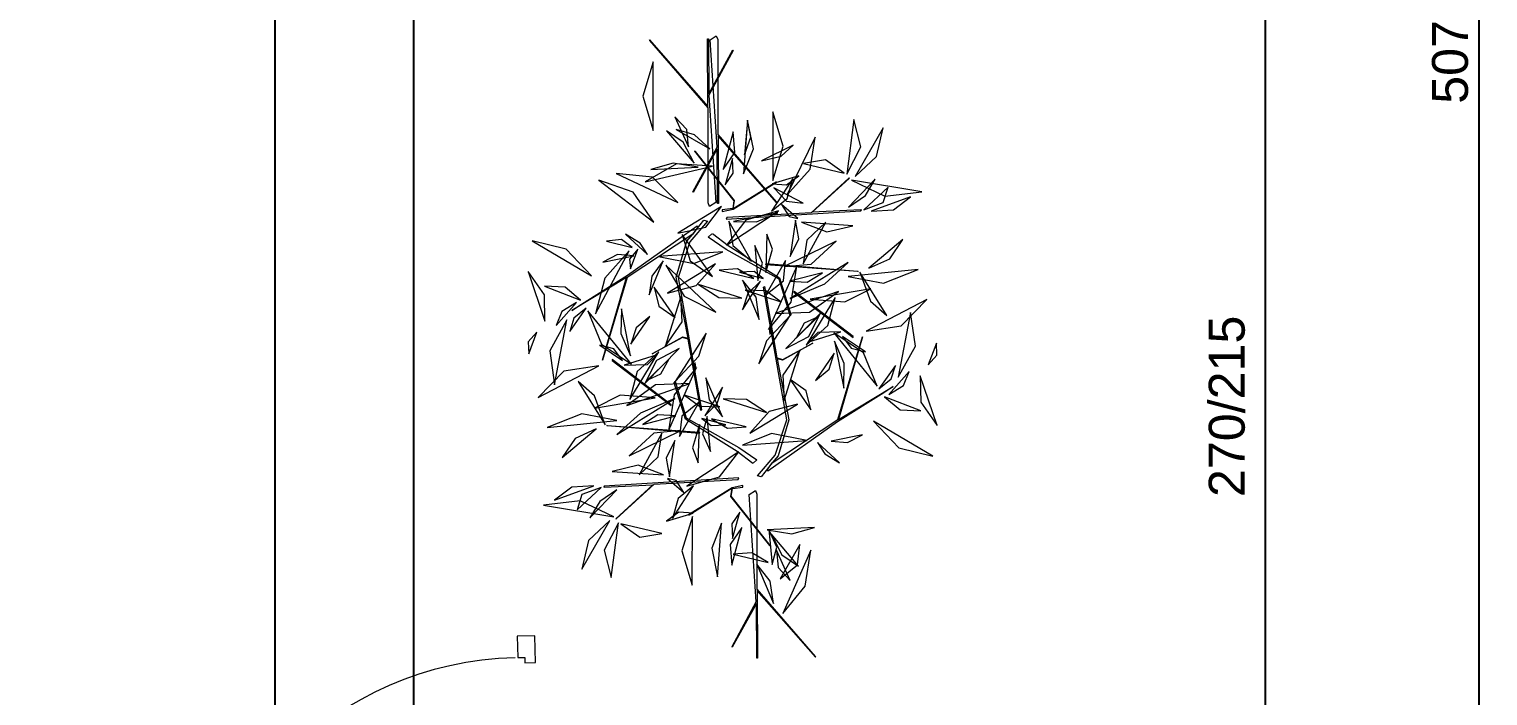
# Model space of a CAD drawing. Header units: centimetres. Extents: x 16433 to 114398, y -50094 to -12305.
# Drawn here: x 32735.1 to 33144.4, y -28729.3 to -28542.1 of the extents above; entities that cross this region are included whole.
import ezdxf

# ---------------------------------------------------------------- set-up
doc = ezdxf.new("R2010")
doc.units = ezdxf.units.CM
doc.header["$LTSCALE"] = 0.5
doc.layers.get('0').update_dxf_attribs({"linetype": 'CONTINUOUS'})
doc.layers.get('DEFPOINTS').update_dxf_attribs({"linetype": 'CONTINUOUS'})
doc.layers.add('01_cote_gen', color=4, linetype='CONTINUOUS')
doc.layers.add('3-BAT C-Niveau -2', color=7, linetype='CONTINUOUS')
doc.styles.add('Helvetica', font='')
doc.styles.get('Helvetica').set_extended_font_data('Helvetica')
doc.dimstyles.new('IS', dxfattribs={"dimtxt": 10.08724, "dimasz": 5.007446, "dimexe": 2, "dimexo": 10, "dimgap": 3, "dimtad": 1, "dimdec": 1, "dimtxsty": 'Helvetica', "dimblk": 'DOT', "dimblk1": 'DOT', "dimblk2": 'DOT', "dimcen": 0, "dimdle": 10, "dimazin": 0, "dimtfac": 0.8, "dimtdec": 1, "dimtix": 1, "dimtmove": 0, "dimatfit": 0, "dimldrblk": 'VW_FILLEDARROW-1', "dimfxl": 10, "dimfxlon": 1, "dimfrac": 2, "dimtolj": 1, "dimarcsym": 0})

# ---------------------------------------------------------------- blocks, each defined once
blk = doc.blocks.new('Groupe-1')
at = {"color": 253, "linetype": 'Continuous', "lineweight": 5, "true_color": 0xa0a0a4, "flags": 128}
for points in [[(17537.55, -47254.43), (17530.95, -47250.65), (17520.56, -47249.26), (17485.19, -47262.6), (17484.98, -47262.43), (17504.04, -47255.25), (17504.21, -47253.53), (17498.07, -47246.07), (17504.38, -47253.61), (17504.32, -47255.13), (17520.49, -47248.72), (17530.97, -47249.78), (17533.27, -47251.02), (17517.86, -47235.21), (17493.74, -47232.74), (17517.85, -47235.02), (17505.85, -47221.68), (17508.09, -47223.97), (17518.5, -47235.18), (17535.79, -47251.79), (17535.3, -47252.01), (17533.27, -47251.02), (17537.72, -47253.36)], [(17584.61, -47228.88), (17569.2, -47248.52), (17587.92, -47244.89), (17587.91, -47245.13), (17572.83, -47248.09), (17586.19, -47252.44), (17586.03, -47252.53), (17572.41, -47248.18), (17543.14, -47255.75), (17541.78, -47254.22), (17542.71, -47253.61), (17568.92, -47248.65), (17584.43, -47229.07)], [(17484.82, -47253.99), (17485.01, -47253.99), (17494.44, -47235.31), (17494.18, -47235.36)], [(17475.9, -47237.56), (17476, -47237.32), (17478.95, -47263.17), (17478.57, -47263.18)], [(17541.01, -47257.93), (17542.19, -47260.82), (17551.99, -47271.42), (17551.95, -47271.25), (17542.37, -47260.84), (17544.68, -47260.81), (17556.19, -47247.44), (17556.22, -47247.18), (17544.59, -47260.63), (17542.41, -47260.7), (17541.48, -47257.89)], [(17546.31, -47272.48), (17561.72, -47252.84), (17543, -47256.47), (17543.01, -47256.23), (17558.08, -47253.27), (17544.73, -47248.93), (17544.89, -47248.83), (17558.51, -47253.19), (17587.78, -47245.61), (17589.14, -47247.14), (17588.21, -47247.75), (17562, -47252.72), (17546.49, -47272.3)], [(17466.51, -47277.99), (17465.34, -47275.1), (17455.53, -47264.5), (17455.57, -47264.67), (17465.16, -47275.08), (17462.84, -47275.11), (17451.34, -47288.47), (17451.31, -47288.74), (17462.93, -47275.29), (17465.11, -47275.22), (17466.04, -47278.03)], [(17469.97, -47281.49), (17476.58, -47285.27), (17486.96, -47286.66), (17522.33, -47273.32), (17522.55, -47273.49), (17503.49, -47280.67), (17503.31, -47282.39), (17509.45, -47289.85), (17503.14, -47282.31), (17503.21, -47280.79), (17487.04, -47287.2), (17476.56, -47286.14), (17474.26, -47284.89), (17489.66, -47300.71), (17513.79, -47303.18), (17489.68, -47300.9), (17501.68, -47314.24), (17499.43, -47311.95), (17489.03, -47300.74), (17471.73, -47284.13), (17472.23, -47283.91), (17474.26, -47284.89), (17469.81, -47282.56)], [(17531.63, -47298.36), (17531.53, -47298.6), (17528.57, -47272.75), (17528.96, -47272.74)], [(17422.92, -47307.04), (17438.32, -47287.4), (17419.61, -47291.03), (17419.61, -47290.79), (17434.69, -47287.83), (17421.34, -47283.48), (17421.5, -47283.39), (17435.11, -47287.74), (17464.39, -47280.17), (17465.75, -47281.7), (17464.81, -47282.31), (17438.61, -47287.27), (17423.1, -47306.85)], [(17522.7, -47281.93), (17522.51, -47281.93), (17513.08, -47300.61), (17513.34, -47300.56)]]:
    blk.add_lwpolyline(points, close=True, dxfattribs=at)
for points in [[(17458.83, -47239.8), (17461.97, -47253.12), (17450.63, -47244.65), (17450.69, -47244.79), (17462.21, -47253.41), (17467.93, -47276.38), (17468.38, -47276.48), (17459.05, -47239.8), (17458.8, -47239.69), (17458.82, -47239.76)], [(17473.11, -47279.54), (17475.56, -47274.6), (17481.78, -47258.72), (17491.29, -47253.68), (17491.65, -47253.83), (17482.18, -47258.77), (17476.82, -47274.89), (17474.34, -47280.49), (17473.16, -47279.64)], [(17534.42, -47256.38), (17531.97, -47261.32), (17525.74, -47277.2), (17516.23, -47282.24), (17515.88, -47282.09), (17525.35, -47277.15), (17530.7, -47261.03), (17533.18, -47255.43), (17534.36, -47256.28)], [(17548.7, -47296.12), (17545.55, -47282.8), (17556.89, -47291.27), (17556.83, -47291.13), (17545.32, -47282.51), (17539.6, -47259.54), (17539.15, -47259.44), (17548.48, -47296.12), (17548.73, -47296.23), (17548.71, -47296.16)]]:
    blk.add_lwpolyline(points, dxfattribs=at)
at = {"color": 253, "linetype": 'Continuous', "lineweight": 5, "true_color": 0xa0a0a4}
for points in [[(17501.52, -47214.79, -212.86), (17508.71, -47213.3, -209.91), (17514.34, -47207.54, -208.14), (17514.34, -47207.54, -208.14), (17501.52, -47214.79, -212.86)], [(17501.52, -47214.79, -212.86), (17508.71, -47213.3, -209.91), (17514.34, -47207.54, -208.14), (17514.34, -47207.54, -208.14), (17501.52, -47214.79, -212.86)], [(17516.42, -47225.28, -223.66), (17522.49, -47216.89, -222.36), (17522.98, -47207.1, -219.58), (17522.98, -47207.1, -219.58), (17516.42, -47225.28, -223.66)], [(17498.02, -47213.16, -211.21), (17494.95, -47211.28, -209.03), (17491.61, -47212.06, -206.71), (17491.61, -47212.06, -206.71), (17498.02, -47213.16, -211.21)], [(17498.02, -47213.16, -211.21), (17494.95, -47211.28, -209.03), (17491.61, -47212.06, -206.71), (17491.61, -47212.06, -206.71), (17498.02, -47213.16, -211.21)], [(17509.17, -47223.54, -232.48), (17511.94, -47218.56, -232.45), (17511.13, -47212.83, -231.83), (17511.13, -47212.83, -231.83), (17509.17, -47223.54, -232.48)], [(17492.01, -47232, -215.07), (17488.72, -47222.66, -213.8), (17480.1, -47216.92, -214.42), (17480.1, -47216.92, -214.42), (17492.01, -47232, -215.07)], [(17503.05, -47220.81, -228.35), (17493.54, -47217.69, -229.1), (17484.49, -47220.76, -232.12), (17484.49, -47220.76, -232.12), (17503.05, -47220.81, -228.35)], [(17508.29, -47222.49, -232.75), (17505.01, -47218.94, -233.5), (17500.9, -47218.08, -235.42), (17500.9, -47218.08, -235.42), (17508.29, -47222.49, -232.75)], [(17477.86, -47239.81, -223.19), (17477.84, -47229.79, -225.59), (17472.28, -47220.93, -225.79), (17472.28, -47220.93, -225.79), (17477.86, -47239.81, -223.19)], [(17477.86, -47239.81, -223.19), (17477.84, -47229.79, -225.59), (17472.28, -47220.93, -225.79), (17472.28, -47220.93, -225.79), (17477.86, -47239.81, -223.19)], [(17507.26, -47225.52, -229.3), (17503.89, -47222.63, -228.25), (17499.91, -47222.17, -226.49), (17499.91, -47222.17, -226.49), (17507.26, -47225.52, -229.3)], [(17534.51, -47239.68, -220.09), (17541.68, -47232.38, -220.53), (17543.19, -47222.26, -219.34), (17543.19, -47222.26, -219.34), (17534.51, -47239.68, -220.09)], [(17451.09, -47243.98, -186.41), (17453.8, -47233.93, -187.61), (17450.64, -47224, -186.97), (17450.64, -47224, -186.97), (17451.09, -47243.98, -186.41)], [(17458.59, -47236.91, -174.84), (17457.09, -47230.87, -175.45), (17452.67, -47226.81, -176.76), (17452.67, -47226.81, -176.76), (17458.59, -47236.91, -174.84)], [(17474.44, -47234.57, -215.73), (17470.77, -47229.3, -216.78), (17464.78, -47226.72, -215.22), (17464.78, -47226.72, -215.22), (17474.44, -47234.57, -215.73)], [(17474.44, -47234.57, -215.73), (17470.77, -47229.3, -216.78), (17464.78, -47226.72, -215.22), (17464.78, -47226.72, -215.22), (17474.44, -47234.57, -215.73)], [(17506.57, -47226.11, -228.97), (17498.16, -47231.62, -227.8), (17494.18, -47240.87, -227.09), (17494.18, -47240.87, -227.09), (17506.57, -47226.11, -228.97)], [(17541.15, -47245.24, -220.85), (17546.82, -47236.96, -221.31), (17545.93, -47226.74, -222.56), (17545.93, -47226.74, -222.56), (17541.15, -47245.24, -220.85)], [(17476.05, -47236.82, -214.21), (17483.48, -47232.41, -211.43), (17486.56, -47227.14, -206.15), (17486.56, -47227.14, -206.15), (17476.05, -47236.82, -214.21)], [(17494.72, -47238.26, -211.6), (17497.44, -47235.29, -211.07), (17497.77, -47231.16, -211.1), (17497.77, -47231.16, -211.1), (17494.72, -47238.26, -211.6)], [(17525.33, -47234.38, -212.64), (17516.54, -47229.04, -211.07), (17506.15, -47228.35, -212.06), (17506.15, -47228.35, -212.06), (17525.33, -47234.38, -212.64)], [(17525.33, -47234.38, -212.64), (17516.54, -47229.04, -211.07), (17506.15, -47228.35, -212.06), (17506.15, -47228.35, -212.06), (17525.33, -47234.38, -212.64)], [(17524.17, -47235.94, -172.05), (17523.68, -47231.33, -171.7), (17520.84, -47227.65, -172.02), (17520.84, -47227.65, -172.02), (17524.17, -47235.94, -172.05)], [(17524.17, -47235.94, -172.05), (17523.68, -47231.33, -171.7), (17520.84, -47227.65, -172.02), (17520.84, -47227.65, -172.02), (17524.17, -47235.94, -172.05)], [(17526.42, -47234.96, -213.12), (17528.07, -47231.62, -210.71), (17526.79, -47227.64, -208.62), (17526.79, -47227.64, -208.62), (17526.42, -47234.96, -213.12)], [(17526.42, -47234.96, -213.12), (17528.07, -47231.62, -210.71), (17526.79, -47227.64, -208.62), (17526.79, -47227.64, -208.62), (17526.42, -47234.96, -213.12)], [(17578.71, -47231.1, -179.52), (17568.65, -47230.03, -178.73), (17559.73, -47234.68, -177.91), (17559.73, -47234.68, -177.91), (17578.71, -47231.1, -179.52)], [(17458.59, -47238.98, -174.58), (17455.65, -47234.07, -172.2), (17451.11, -47233.52, -168.43), (17451.11, -47233.52, -168.43), (17458.59, -47238.98, -174.58)], [(17486.07, -47249.19, -221.24), (17484.99, -47239.43, -218.96), (17480.1, -47232.99, -214.31), (17480.1, -47232.99, -214.31), (17486.07, -47249.19, -221.24)], [(17508.9, -47235.26, -196.26), (17502.09, -47236.38, -195.05), (17496.45, -47240.2, -196.39), (17496.45, -47240.2, -196.39), (17508.9, -47235.26, -196.26)], [(17526.19, -47236.64, -212.09), (17523.08, -47234.89, -209.87), (17520.44, -47235.69, -207.1), (17520.44, -47235.69, -207.1), (17526.19, -47236.64, -212.09)], [(17526.19, -47236.64, -212.09), (17523.08, -47234.89, -209.87), (17520.44, -47235.69, -207.1), (17520.44, -47235.69, -207.1), (17526.19, -47236.64, -212.09)], [(17525.27, -47239.58, -171.59), (17528.03, -47237.02, -169.03), (17529.72, -47232.46, -167.96), (17529.72, -47232.46, -167.96), (17525.27, -47239.58, -171.59)], [(17553, -47252.9, -225.36), (17551.77, -47242.84, -224.7), (17545.22, -47235.17, -224), (17545.22, -47235.17, -224), (17553, -47252.9, -225.36)], [(17449.95, -47243.14, -186.4), (17443.26, -47238.28, -186.75), (17435.02, -47237.93, -187), (17435.02, -47237.93, -187), (17449.95, -47243.14, -186.4)], [(17458.73, -47243.39, -186.97), (17454.64, -47239.33, -187.38), (17449.63, -47237.45, -185.5), (17449.63, -47237.45, -185.5), (17458.73, -47243.39, -186.97)], [(17493.52, -47238.98, -202.5), (17494.92, -47245.3, -200.11), (17498.11, -47247.54, -195.35), (17498.11, -47247.54, -195.35), (17493.52, -47238.98, -202.5)], [(17551.97, -47248.97, -183.78), (17551.84, -47241.93, -183.14), (17548.84, -47236.04, -184.94), (17548.84, -47236.04, -184.94), (17551.97, -47248.97, -183.78)], [(17552.91, -47247.64, -176.88), (17558.09, -47243.59, -176.9), (17560.35, -47238.41, -174.04), (17560.35, -47238.41, -174.04), (17552.91, -47247.64, -176.88)], [(17449.69, -47245.61, -182.25), (17441.45, -47243.12, -178.08), (17434.25, -47246.47, -173.29), (17434.25, -47246.47, -173.29), (17449.69, -47245.61, -182.25)], [(17465.29, -47255.56, -200.41), (17466.63, -47248.08, -200.32), (17463.58, -47241.18, -200.54), (17463.58, -47241.18, -200.54), (17465.29, -47255.56, -200.41)], [(17487, -47254.67, -210.1), (17481.13, -47245.92, -209.96), (17474, -47240.55, -205.95), (17474, -47240.55, -205.95), (17487, -47254.67, -210.1)], [(17491.87, -47258.05, -194.97), (17489.69, -47248.66, -192.57), (17482.47, -47241.77, -191.31), (17482.47, -47241.77, -191.31), (17491.87, -47258.05, -194.97)], [(17498.97, -47247.83, -201.48), (17492.41, -47242.91, -202.35), (17484.32, -47242.32, -201.76), (17484.32, -47242.32, -201.76), (17498.97, -47247.83, -201.48)], [(17508.26, -47243.44, -195.33), (17504.46, -47240.28, -195.1), (17499.69, -47239.68, -194.26), (17499.69, -47239.68, -194.26), (17508.26, -47243.44, -195.33)], [(17516.56, -47243.19, -184.69), (17511.62, -47245.41, -183.17), (17509.35, -47250.47, -181.63), (17509.35, -47250.47, -181.63), (17516.56, -47243.19, -184.69)], [(17524.33, -47244.29, -204.62), (17519.49, -47241.95, -205.07), (17514.2, -47242.19, -204.23), (17514.2, -47242.19, -204.23), (17524.33, -47244.29, -204.62)], [(17525.27, -47242.72, -176.08), (17525.2, -47252.82, -174.79), (17529.91, -47260.19, -170.69), (17529.91, -47260.19, -170.69), (17525.27, -47242.72, -176.08)], [(17557.08, -47245.31, -161.32), (17561.83, -47243.94, -161.24), (17564.71, -47239.95, -160.95), (17564.71, -47239.95, -160.95), (17557.08, -47245.31, -161.32)], [(17557.68, -47251.21, -228.81), (17560.72, -47246.29, -229.15), (17561.21, -47240.93, -227.32), (17561.21, -47240.93, -227.32), (17557.68, -47251.21, -228.81)], [(17449.56, -47246.32, -181.99), (17446.91, -47252.22, -181.12), (17448.99, -47258.11, -179.03), (17448.99, -47258.11, -179.03), (17449.56, -47246.32, -181.99)], [(17478.45, -47257.98, -233.25), (17476.34, -47250.71, -238.65), (17468.77, -47245.03, -241.93), (17468.77, -47245.03, -241.93), (17478.45, -47257.98, -233.25)], [(17482.25, -47255.79, -207.72), (17481.57, -47250.85, -206.62), (17478.15, -47247.15, -205.86), (17478.15, -47247.15, -205.86), (17482.25, -47255.79, -207.72)], [(17500.98, -47253.25, -207.16), (17496.46, -47247.58, -205.48), (17489.52, -47245.64, -203.83), (17489.52, -47245.64, -203.83), (17500.98, -47253.25, -207.16)], [(17500.98, -47253.25, -207.16), (17496.46, -47247.58, -205.48), (17489.52, -47245.64, -203.83), (17489.52, -47245.64, -203.83), (17500.98, -47253.25, -207.16)], [(17490.71, -47246.2, -218.46), (17493.06, -47249.53, -216.39), (17497.59, -47250.99, -215.43), (17497.59, -47250.99, -215.43), (17490.71, -47246.2, -218.46)], [(17523.29, -47245.16, -204.31), (17515.68, -47251.92, -204.16), (17512.89, -47261.43, -202.67), (17512.89, -47261.43, -202.67), (17523.29, -47245.16, -204.31)], [(17515.68, -47247.16, -205.3), (17519.28, -47254.6, -204.92), (17526.25, -47258.78, -203.9), (17526.25, -47258.78, -203.9), (17515.68, -47247.16, -205.3)], [(17532.78, -47246.88, -210.57), (17535.81, -47254.29, -206.9), (17542.38, -47257.5, -202.54), (17542.38, -47257.5, -202.54), (17532.78, -47246.88, -210.57)], [(17464.05, -47248.81, -189.87), (17469.97, -47253.16, -186.93), (17476.74, -47252.87, -183.27), (17476.74, -47252.87, -183.27), (17464.05, -47248.81, -189.87)], [(17500.81, -47249.29, -188.89), (17508.52, -47252.71, -185.79), (17515.39, -47250.99, -181.22), (17515.39, -47250.99, -181.22), (17500.81, -47249.29, -188.89)], [(17532.61, -47248.12, -217.22), (17525.73, -47251.72, -219.34), (17522.6, -47258.63, -221.55), (17522.6, -47258.63, -221.55), (17532.61, -47248.12, -217.22)], [(17475.37, -47256.89, -229.03), (17470.08, -47255.41, -227.48), (17465.04, -47257.33, -225.66), (17465.04, -47257.33, -225.66), (17475.37, -47256.89, -229.03)], [(17496.65, -47259.02, -206.43), (17487.95, -47254.25, -204.4), (17477.7, -47254.59, -204.36), (17477.7, -47254.59, -204.36), (17496.65, -47259.02, -206.43)], [(17496.65, -47259.02, -206.43), (17487.95, -47254.25, -204.4), (17477.7, -47254.59, -204.36), (17477.7, -47254.59, -204.36), (17496.65, -47259.02, -206.43)], [(17491.65, -47253.83, -197.23), (17499.85, -47259.03, -194.28), (17506.65, -47259.9, -188.42), (17506.65, -47259.9, -188.42), (17491.65, -47253.83, -197.23)], [(17519.61, -47255.22, -185.42), (17517.12, -47261.47, -185.31), (17518.14, -47267.89, -184.01), (17518.14, -47267.89, -184.01), (17519.61, -47255.22, -185.42)], [(17456.31, -47265.68, -179.83), (17455.83, -47261.65, -178.67), (17452.68, -47258.74, -177.99), (17452.68, -47258.74, -177.99), (17456.31, -47265.68, -179.83)], [(17461.5, -47262.03, -177.75), (17464.38, -47259.27, -175.38), (17464.49, -47256.78, -172.12), (17464.49, -47256.78, -172.12), (17461.5, -47262.03, -177.75)], [(17487.24, -47261.58, -194.21), (17482.46, -47257.48, -192.81), (17476.72, -47257.97, -190.06), (17476.72, -47257.97, -190.06), (17487.24, -47261.58, -194.21)], [(17487.24, -47261.58, -194.21), (17482.46, -47257.48, -192.81), (17476.72, -47257.97, -190.06), (17476.72, -47257.97, -190.06), (17487.24, -47261.58, -194.21)], [(17488.39, -47257.11, -199.77), (17486.1, -47261.82, -197.57), (17487.02, -47267.49, -196.35), (17487.02, -47267.49, -196.35), (17488.39, -47257.11, -199.77)], [(17497.86, -47258.44, -203.84), (17497.75, -47258.22, -203.87), (17496.1, -47258.77, -202.04), (17496.21, -47258.97, -202.02), (17497.86, -47258.44, -203.84)], [(17548.5, -47257.4, -197.01), (17552.19, -47258.95, -196.39), (17556.22, -47258.02, -196.61), (17556.22, -47258.02, -196.61), (17548.5, -47257.4, -197.01)], [(17552.64, -47256.02, -186.16), (17557.92, -47258.36, -185.75), (17563.58, -47256.81, -185.13), (17563.58, -47256.81, -185.13), (17552.64, -47256.02, -186.16)], [(17463.85, -47264.39, -207.06), (17459.51, -47260.76, -208.24), (17453.76, -47260.23, -209.24), (17453.76, -47260.23, -209.24), (17463.85, -47264.39, -207.06)], [(17463.4, -47262.5, -178.9), (17467.63, -47271.04, -176.01), (17475.6, -47275.05, -172.29), (17475.6, -47275.05, -172.29), (17463.4, -47262.5, -178.9)], [(17463.4, -47262.5, -178.9), (17467.63, -47271.04, -176.01), (17475.6, -47275.05, -172.29), (17475.6, -47275.05, -172.29), (17463.4, -47262.5, -178.9)], [(17481.09, -47262.79, -198.87), (17474.3, -47262.09, -195.41), (17470.43, -47264.46, -190.33), (17470.43, -47264.46, -190.33), (17481.09, -47262.79, -198.87)], [(17482.82, -47263.15, -202.35), (17481.4, -47266.06, -200.21), (17482.36, -47270.06, -199.09), (17482.36, -47270.06, -199.09), (17482.82, -47263.15, -202.35)], [(17483.76, -47263.8, -202.12), (17487.77, -47266.61, -201.54), (17492.6, -47267.19, -202.14), (17492.6, -47267.19, -202.14), (17483.76, -47263.8, -202.12)], [(17494.32, -47262.15, -199.98), (17488.4, -47264.17, -200.36), (17484.35, -47268.8, -199.46), (17484.35, -47268.8, -199.46), (17494.32, -47262.15, -199.98)], [(17524.23, -47270.14, -183.47), (17526.02, -47265.19, -183.7), (17524.7, -47260.14, -184.07), (17524.7, -47260.14, -184.07), (17524.23, -47270.14, -183.47)], [(17524.23, -47270.14, -183.47), (17526.02, -47265.19, -183.7), (17524.7, -47260.14, -184.07), (17524.7, -47260.14, -184.07), (17524.23, -47270.14, -183.47)], [(17538.74, -47260.24, -200.73), (17532.18, -47262.65, -197.34), (17528.83, -47268.65, -193.77), (17528.83, -47268.65, -193.77), (17538.74, -47260.24, -200.73)], [(17538.74, -47260.24, -200.73), (17532.18, -47262.65, -197.34), (17528.83, -47268.65, -193.77), (17528.83, -47268.65, -193.77), (17538.74, -47260.24, -200.73)], [(17544.12, -47273.42, -178.9), (17539.9, -47264.88, -176.01), (17531.93, -47260.87, -172.29), (17531.93, -47260.87, -172.29), (17544.12, -47273.42, -178.9)], [(17544.12, -47273.42, -178.9), (17539.9, -47264.88, -176.01), (17531.93, -47260.87, -172.29), (17531.93, -47260.87, -172.29), (17544.12, -47273.42, -178.9)], [(17538.89, -47261.59, -200.44), (17539.98, -47267.95, -199.26), (17543.55, -47273.36, -200.49), (17543.55, -47273.36, -200.49), (17538.89, -47261.59, -200.44)], [(17552.49, -47261.86, -247.3), (17559.95, -47263.25, -244.69), (17567.54, -47260.15, -243.35), (17567.54, -47260.15, -243.35), (17552.49, -47261.86, -247.3)], [(17552.49, -47261.86, -247.3), (17559.95, -47263.25, -244.69), (17567.54, -47260.15, -243.35), (17567.54, -47260.15, -243.35), (17552.49, -47261.86, -247.3)], [(17557.86, -47261.17, -223.21), (17563.02, -47261.96, -222.61), (17567.35, -47260.17, -220.88), (17567.35, -47260.17, -220.88), (17557.86, -47261.17, -223.21)], [(17557.86, -47261.17, -223.21), (17563.02, -47261.96, -222.61), (17567.35, -47260.17, -220.88), (17567.35, -47260.17, -220.88), (17557.86, -47261.17, -223.21)], [(17455.32, -47265.65, -179.52), (17445.26, -47264.58, -178.73), (17436.33, -47269.23, -177.91), (17436.33, -47269.23, -177.91), (17455.32, -47265.65, -179.52)], [(17483.71, -47264.5, -183.73), (17478.68, -47264.16, -181.29), (17474.18, -47267.25, -179.52), (17474.18, -47267.25, -179.52), (17483.71, -47264.5, -183.73)], [(17483.29, -47265.78, -183.47), (17481.5, -47270.73, -183.7), (17482.82, -47275.78, -184.07), (17482.82, -47275.78, -184.07), (17483.29, -47265.78, -183.47)], [(17483.29, -47265.78, -183.47), (17481.5, -47270.73, -183.7), (17482.82, -47275.78, -184.07), (17482.82, -47275.78, -184.07), (17483.29, -47265.78, -183.47)], [(17487.91, -47280.7, -185.42), (17490.41, -47274.45, -185.31), (17489.39, -47268.02, -184.01), (17489.39, -47268.02, -184.01), (17487.91, -47280.7, -185.42)], [(17513.2, -47273.77, -199.98), (17519.13, -47271.75, -200.36), (17523.17, -47267.12, -199.46), (17523.17, -47267.12, -199.46), (17513.2, -47273.77, -199.98)], [(17524.71, -47272.77, -202.35), (17526.12, -47269.86, -200.21), (17525.17, -47265.86, -199.09), (17525.17, -47265.86, -199.09), (17524.71, -47272.77, -202.35)], [(17552.21, -47270.27, -179.52), (17562.27, -47271.34, -178.73), (17571.19, -47266.69, -177.91), (17571.19, -47266.69, -177.91), (17552.21, -47270.27, -179.52)], [(17557.08, -47266.11, -210.84), (17559.35, -47271.32, -209.98), (17563.06, -47273.99, -207.2), (17563.06, -47273.99, -207.2), (17557.08, -47266.11, -210.84)], [(17523.76, -47272.12, -202.12), (17519.76, -47269.31, -201.54), (17514.92, -47268.73, -202.14), (17514.92, -47268.73, -202.14), (17523.76, -47272.12, -202.12)], [(17519.14, -47278.81, -199.77), (17521.42, -47274.1, -197.57), (17520.5, -47268.43, -196.35), (17520.5, -47268.43, -196.35), (17519.14, -47278.81, -199.77)], [(17523.82, -47271.42, -183.73), (17528.84, -47271.76, -181.29), (17533.35, -47268.67, -179.52), (17533.35, -47268.67, -179.52), (17523.82, -47271.42, -183.73)], [(17526.44, -47273.13, -198.87), (17533.23, -47273.83, -195.41), (17537.1, -47271.46, -190.33), (17537.1, -47271.46, -190.33), (17526.44, -47273.13, -198.87)], [(17543.68, -47271.53, -207.06), (17548.02, -47275.16, -208.24), (17553.77, -47275.69, -209.24), (17553.77, -47275.69, -209.24), (17543.68, -47271.53, -207.06)], [(17550.26, -47270.95, -215.21), (17547.24, -47275.09, -213.09), (17547.51, -47279.81, -210.46), (17547.51, -47279.81, -210.46), (17550.26, -47270.95, -215.21)], [(17551.21, -47270.24, -179.83), (17551.7, -47274.27, -178.67), (17554.85, -47277.18, -177.99), (17554.85, -47277.18, -177.99), (17551.21, -47270.24, -179.83)], [(17455.03, -47274.06, -247.3), (17447.58, -47272.67, -244.69), (17439.99, -47275.77, -243.35), (17439.99, -47275.77, -243.35), (17455.03, -47274.06, -247.3)], [(17455.03, -47274.06, -247.3), (17447.58, -47272.67, -244.69), (17439.99, -47275.77, -243.35), (17439.99, -47275.77, -243.35), (17455.03, -47274.06, -247.3)], [(17482.25, -47293.2, -176.08), (17482.33, -47283.1, -174.79), (17477.62, -47275.73, -170.69), (17477.62, -47275.73, -170.69), (17482.25, -47293.2, -176.08)], [(17515.88, -47282.09, -197.23), (17507.68, -47276.89, -194.28), (17500.88, -47276.02, -188.42), (17500.88, -47276.02, -188.42), (17515.88, -47282.09, -197.23)], [(17520.28, -47274.34, -194.21), (17525.06, -47278.44, -192.81), (17530.8, -47277.95, -190.06), (17530.8, -47277.95, -190.06), (17520.28, -47274.34, -194.21)], [(17520.28, -47274.34, -194.21), (17525.06, -47278.44, -192.81), (17530.8, -47277.95, -190.06), (17530.8, -47277.95, -190.06), (17520.28, -47274.34, -194.21)], [(17546.03, -47273.89, -177.75), (17543.15, -47276.65, -175.38), (17543.04, -47279.14, -172.12), (17543.04, -47279.14, -172.12), (17546.03, -47273.89, -177.75)], [(17548.91, -47274.89, -207.25), (17557.29, -47280.02, -205.29), (17566.35, -47279.66, -201.98), (17566.35, -47279.66, -201.98), (17548.91, -47274.89, -207.25)], [(17454.89, -47279.9, -186.16), (17449.61, -47277.56, -185.75), (17443.95, -47279.11, -185.13), (17443.95, -47279.11, -185.13), (17454.89, -47279.9, -186.16)], [(17446.62, -47288.91, -183.47), (17448.41, -47283.96, -183.7), (17447.09, -47278.91, -184.07), (17447.09, -47278.91, -184.07), (17446.62, -47288.91, -183.47)], [(17446.62, -47288.91, -183.47), (17448.41, -47283.96, -183.7), (17447.09, -47278.91, -184.07), (17447.09, -47278.91, -184.07), (17446.62, -47288.91, -183.47)], [(17459.03, -47278.52, -197.01), (17455.33, -47276.97, -196.39), (17451.31, -47277.9, -196.61), (17451.31, -47277.9, -196.61), (17459.03, -47278.52, -197.01)], [(17491.84, -47288.76, -205.3), (17488.25, -47281.32, -204.92), (17481.27, -47277.14, -203.9), (17481.27, -47277.14, -203.9), (17491.84, -47288.76, -205.3)], [(17509.66, -47277.48, -203.84), (17509.78, -47277.7, -203.87), (17511.43, -47277.15, -202.04), (17511.32, -47276.95, -202.02), (17509.66, -47277.48, -203.84)], [(17510.87, -47276.9, -206.43), (17519.58, -47281.67, -204.4), (17529.83, -47281.33, -204.36), (17529.83, -47281.33, -204.36), (17510.87, -47276.9, -206.43)], [(17510.87, -47276.9, -206.43), (17519.58, -47281.67, -204.4), (17529.83, -47281.33, -204.36), (17529.83, -47281.33, -204.36), (17510.87, -47276.9, -206.43)], [(17515.65, -47277.87, -194.97), (17517.83, -47287.26, -192.57), (17525.05, -47294.15, -191.31), (17525.05, -47294.15, -191.31), (17515.65, -47277.87, -194.97)], [(17525.28, -47280.13, -207.72), (17525.95, -47285.07, -206.62), (17529.37, -47288.77, -205.86), (17529.37, -47288.77, -205.86), (17525.28, -47280.13, -207.72)], [(17529.08, -47277.94, -233.25), (17531.18, -47285.21, -238.65), (17538.75, -47290.89, -241.93), (17538.75, -47290.89, -241.93), (17529.08, -47277.94, -233.25)], [(17532.16, -47279.03, -229.03), (17537.45, -47280.51, -227.48), (17542.49, -47278.59, -225.66), (17542.49, -47278.59, -225.66), (17532.16, -47279.03, -229.03)], [(17557.96, -47289.6, -181.99), (17560.62, -47283.7, -181.12), (17558.54, -47277.81, -179.03), (17558.54, -47277.81, -179.03), (17557.96, -47289.6, -181.99)], [(17506.72, -47286.63, -188.89), (17499, -47283.21, -185.79), (17492.13, -47284.92, -181.22), (17492.13, -47284.92, -181.22), (17506.72, -47286.63, -188.89)], [(17506.55, -47282.67, -207.16), (17511.07, -47288.34, -205.48), (17518.01, -47290.28, -203.83), (17518.01, -47290.28, -203.83), (17506.55, -47282.67, -207.16)], [(17506.55, -47282.67, -207.16), (17511.07, -47288.34, -205.48), (17518.01, -47290.28, -203.83), (17518.01, -47290.28, -203.83), (17506.55, -47282.67, -207.16)], [(17520.53, -47281.25, -210.1), (17526.39, -47290, -209.96), (17533.52, -47295.37, -205.95), (17533.52, -47295.37, -205.95), (17520.53, -47281.25, -210.1)], [(17543.48, -47287.11, -189.87), (17537.55, -47282.76, -186.93), (17530.79, -47283.05, -183.27), (17530.79, -47283.05, -183.27), (17543.48, -47287.11, -189.87)], [(17542.24, -47280.36, -200.41), (17540.9, -47287.84, -200.32), (17543.94, -47294.74, -200.54), (17543.94, -47294.74, -200.54), (17542.24, -47280.36, -200.41)], [(17435.59, -47292.54, -199.98), (17441.51, -47290.52, -200.36), (17445.56, -47285.89, -199.46), (17445.56, -47285.89, -199.46), (17435.59, -47292.54, -199.98)], [(17446.2, -47290.19, -183.73), (17451.23, -47290.53, -181.29), (17455.73, -47287.44, -179.52), (17455.73, -47287.44, -179.52), (17446.2, -47290.19, -183.73)], [(17454.62, -47288.28, -176.88), (17449.43, -47292.33, -176.9), (17447.18, -47297.51, -174.04), (17447.18, -47297.51, -174.04), (17454.62, -47288.28, -176.88)], [(17455.55, -47286.95, -183.78), (17455.69, -47293.99, -183.14), (17458.68, -47299.88, -184.94), (17458.68, -47299.88, -184.94), (17455.55, -47286.95, -183.78)], [(17490.97, -47292.73, -184.69), (17495.91, -47290.51, -183.17), (17498.18, -47285.45, -181.63), (17498.18, -47285.45, -181.63), (17490.97, -47292.73, -184.69)], [(17508.56, -47288.09, -201.48), (17515.12, -47293.01, -202.35), (17523.21, -47293.6, -201.76), (17523.21, -47293.6, -201.76), (17508.56, -47288.09, -201.48)], [(17514.01, -47296.94, -202.5), (17512.61, -47290.62, -200.11), (17509.42, -47288.38, -195.35), (17509.42, -47288.38, -195.35), (17514.01, -47296.94, -202.5)], [(17516.82, -47289.72, -218.46), (17514.47, -47286.39, -216.39), (17509.94, -47284.93, -215.43), (17509.94, -47284.93, -215.43), (17516.82, -47289.72, -218.46)], [(17521.45, -47286.73, -221.24), (17522.53, -47296.49, -218.96), (17527.42, -47302.93, -214.31), (17527.42, -47302.93, -214.31), (17521.45, -47286.73, -221.24)], [(17450.44, -47290.61, -161.32), (17445.69, -47291.98, -161.24), (17442.81, -47295.97, -160.95), (17442.81, -47295.97, -160.95), (17450.44, -47290.61, -161.32)], [(17499.27, -47292.47, -195.33), (17503.07, -47295.64, -195.1), (17507.83, -47296.24, -194.26), (17507.83, -47296.24, -194.26), (17499.27, -47292.47, -195.33)], [(17548.79, -47292.53, -186.97), (17552.89, -47296.59, -187.38), (17557.89, -47298.47, -185.5), (17557.89, -47298.47, -185.5), (17548.79, -47292.53, -186.97)], [(17556.44, -47291.94, -186.41), (17553.72, -47301.99, -187.61), (17556.88, -47311.92, -186.97), (17556.88, -47311.92, -186.97), (17556.44, -47291.94, -186.41)], [(17557.84, -47290.31, -182.25), (17566.08, -47292.8, -178.08), (17573.28, -47289.45, -173.29), (17573.28, -47289.45, -173.29), (17557.84, -47290.31, -182.25)], [(17433.26, -47295.67, -206.43), (17441.96, -47300.44, -204.4), (17452.21, -47300.1, -204.36), (17452.21, -47300.1, -204.36), (17433.26, -47295.67, -206.43)], [(17433.26, -47295.67, -206.43), (17441.96, -47300.44, -204.4), (17452.21, -47300.1, -204.36), (17452.21, -47300.1, -204.36), (17433.26, -47295.67, -206.43)], [(17442.67, -47293.11, -194.21), (17447.45, -47297.21, -192.81), (17453.19, -47296.72, -190.06), (17453.19, -47296.72, -190.06), (17442.67, -47293.11, -194.21)], [(17442.67, -47293.11, -194.21), (17447.45, -47297.21, -192.81), (17453.19, -47296.72, -190.06), (17453.19, -47296.72, -190.06), (17442.67, -47293.11, -194.21)], [(17482.25, -47296.33, -171.59), (17479.49, -47298.9, -169.03), (17477.8, -47303.46, -167.96), (17477.8, -47303.46, -167.96), (17482.25, -47296.33, -171.59)], [(17498.63, -47300.66, -196.26), (17505.44, -47299.54, -195.05), (17511.08, -47295.72, -196.39), (17511.08, -47295.72, -196.39), (17498.63, -47300.66, -196.26)], [(17500.96, -47309.81, -228.97), (17509.37, -47304.3, -227.8), (17513.35, -47295.05, -227.09), (17513.35, -47295.05, -227.09), (17500.96, -47309.81, -228.97)], [(17529.66, -47296.11, -223.19), (17529.69, -47306.13, -225.59), (17535.24, -47314.99, -225.79), (17535.24, -47314.99, -225.79), (17529.66, -47296.11, -223.19)], [(17529.66, -47296.11, -223.19), (17529.69, -47306.13, -225.59), (17535.24, -47314.99, -225.79), (17535.24, -47314.99, -225.79), (17529.66, -47296.11, -223.19)], [(17557.58, -47292.78, -186.4), (17564.26, -47297.64, -186.75), (17572.5, -47297.99, -187), (17572.5, -47297.99, -187), (17557.58, -47292.78, -186.4)], [(17483.36, -47299.98, -172.05), (17483.85, -47304.59, -171.7), (17486.69, -47308.27, -172.02), (17486.69, -47308.27, -172.02), (17483.36, -47299.98, -172.05)], [(17483.36, -47299.98, -172.05), (17483.85, -47304.59, -171.7), (17486.69, -47308.27, -172.02), (17486.69, -47308.27, -172.02), (17483.36, -47299.98, -172.05)], [(17512.81, -47297.66, -211.6), (17510.09, -47300.63, -211.07), (17509.75, -47304.76, -211.1), (17509.75, -47304.76, -211.1), (17512.81, -47297.66, -211.6)], [(17531.47, -47299.1, -214.21), (17524.05, -47303.51, -211.43), (17520.97, -47308.78, -206.15), (17520.97, -47308.78, -206.15), (17531.47, -47299.1, -214.21)], [(17548.93, -47296.94, -174.58), (17551.88, -47301.85, -172.2), (17556.42, -47302.4, -168.43), (17556.42, -47302.4, -168.43), (17548.93, -47296.94, -174.58)], [(17548.93, -47299.01, -174.84), (17550.43, -47305.05, -175.45), (17554.86, -47309.11, -176.76), (17554.86, -47309.11, -176.76), (17548.93, -47299.01, -174.84)], [(17515.51, -47303.92, -215.07), (17518.8, -47313.26, -213.8), (17527.43, -47319, -214.42), (17527.43, -47319, -214.42), (17515.51, -47303.92, -215.07)], [(17533.09, -47301.35, -215.73), (17536.76, -47306.62, -216.78), (17542.75, -47309.2, -215.22), (17542.75, -47309.2, -215.22), (17533.09, -47301.35, -215.73)], [(17533.09, -47301.35, -215.73), (17536.76, -47306.62, -216.78), (17542.75, -47309.2, -215.22), (17542.75, -47309.2, -215.22), (17533.09, -47301.35, -215.73)], [(17491.11, -47310.64, -223.66), (17485.04, -47319.03, -222.36), (17484.55, -47328.82, -219.58), (17484.55, -47328.82, -219.58), (17491.11, -47310.64, -223.66)], [(17498.36, -47312.38, -232.48), (17495.58, -47317.36, -232.45), (17496.39, -47323.09, -231.83), (17496.39, -47323.09, -231.83), (17498.36, -47312.38, -232.48)], [(17500.27, -47310.4, -229.3), (17503.64, -47313.29, -228.25), (17507.62, -47313.75, -226.49), (17507.62, -47313.75, -226.49), (17500.27, -47310.4, -229.3)], [(17499.24, -47313.43, -232.75), (17502.52, -47316.98, -233.5), (17506.63, -47317.84, -235.42), (17506.63, -47317.84, -235.42), (17499.24, -47313.43, -232.75)], [(17504.48, -47315.11, -228.35), (17513.98, -47318.23, -229.1), (17523.03, -47315.16, -232.12), (17523.03, -47315.16, -232.12), (17504.48, -47315.11, -228.35)], [(17506.01, -47321.13, -212.86), (17498.81, -47322.62, -209.91), (17493.18, -47328.37, -208.14), (17493.18, -47328.37, -208.14), (17506.01, -47321.13, -212.86)], [(17506.01, -47321.13, -212.86), (17498.81, -47322.62, -209.91), (17493.18, -47328.37, -208.14), (17493.18, -47328.37, -208.14), (17506.01, -47321.13, -212.86)], [(17509.51, -47322.76, -211.21), (17512.57, -47324.64, -209.03), (17515.92, -47323.86, -206.71), (17515.92, -47323.86, -206.71), (17509.51, -47322.76, -211.21)], [(17509.51, -47322.76, -211.21), (17512.57, -47324.64, -209.03), (17515.92, -47323.86, -206.71), (17515.92, -47323.86, -206.71), (17509.51, -47322.76, -211.21)]]:
    blk.add_polyline3d(points, dxfattribs=at)
blk = doc.blocks.new('Groupe-3-1')
at = {"color": 7}
blk.add_blockref('Groupe-1', (0, 0), dxfattribs=at)
blk = doc.blocks.new('Groupe-41-1')
at = {"color": 7, "linetype": 'Continuous', "lineweight": 13, "flags": 128}
for points in [[(17316.26, -47244.03), (17296.96, -47152.35), (17299.89, -47151.73), (17319.19, -47243.41)], [(17414.16, -47228.49), (17413.14, -47223.64), (17407.27, -47224.88), (17407.67, -47226.82), (17406.21, -47227.13), (17406.82, -47230.04)], [(17311.41, -47250.13), (17310.39, -47245.26), (17316.26, -47244.03), (17316.67, -47245.97), (17318.14, -47245.66), (17318.75, -47248.58)]]:
    blk.add_lwpolyline(points, close=True, dxfattribs=at)
at = {"color": 7, "linetype": 'Continuous', "lineweight": 13}
blk.add_arc((17316.04, -47243.32), 93, 11.8887, 99.9824, dxfattribs=at)
blk = doc.blocks.new('Groupe-42-1')
at = {"color": 7}
blk.add_blockref('Groupe-41-1', (0, 0), dxfattribs=at)
blk = doc.blocks.new('Groupe-52-1')
at = {"color": 7}
for name in ['Groupe-41-1', 'Groupe-42-1']:
    blk.add_blockref(name, (0, 0), dxfattribs=at)
blk = doc.blocks.new('_DOT')
at = {"color": 0, "linetype": 'ByBlock', "lineweight": -2}
blk.add_line((-0.5, 0), (-1, 0), dxfattribs=at)
at = {"color": 0, "linetype": 'ByBlock', "const_width": 0.5}
blk.add_lwpolyline([(-0.25, 0, 1), (0.25, 0, 1)], format="xyb", close=True, dxfattribs=at)
blk = doc.blocks.new('*D2453')
at = {"layer": '3-BAT C-Niveau -2', "color": 0, "linetype": 'Continuous', "lineweight": -2, "transparency": 16777216}
for p, q in [((33131.88, -28297.61), (33143.88, -28297.61)), ((33141.88, -28302.62), (33141.88, -28800)), ((33131.88, -28805.01), (33143.88, -28805.01))]:
    blk.add_line(p, q, dxfattribs=at)
at = {"layer": 'DEFPOINTS', "color": 0, "linetype": 'Continuous', "transparency": 16777216}
for p in [(32631.28, -28297.61), (32689.29, -28805.01), (33141.88, -28805.01)]:
    blk.add_point(p, dxfattribs=at)
at = {"layer": '3-BAT C-Niveau -2', "color": 0, "linetype": 'Continuous', "lineweight": -2, "transparency": 16777216, "xscale": 5.007446289062499, "yscale": 5.007446289062499, "zscale": 5.007446289062499}
for p, rotation in [((33141.88, -28297.61), 90), ((33141.88, -28805.01), 270)]:
    blk.add_blockref('_DOT', p, dxfattribs=dict(at, rotation=rotation))
at = {"layer": '3-BAT C-Niveau -2', "color": 0, "linetype": 'Continuous', "lineweight": 5, "transparency": 16777216, "insert": (33133.84, -28551.31), "char_height": 10.087, "attachment_point": 5, "rotation": 90, "style": 'Helvetica'}
blk.add_mtext('\\A1;507', dxfattribs=at)
blk = doc.blocks.new('VW_FILLEDARROW-1')
at = {"color": 0, "linetype": 'Continuous', "lineweight": 5, "flags": 128}
blk.add_lwpolyline([(-1.997, 0.535), (0, 0), (-1.997, -0.535)], close=True, dxfattribs=at)
blk = doc.blocks.new('*D2477')
at = {"layer": '3-BAT C-Niveau -2', "color": 0, "linetype": 'Continuous', "lineweight": -2, "transparency": 16777216}
for p, q in [((33071.88, -28513.01), (33083.88, -28513.01)), ((33081.88, -28518.02), (33081.88, -28778.01)), ((33071.88, -28783.02), (33083.88, -28783.02))]:
    blk.add_line(p, q, dxfattribs=at)
at = {"layer": 'DEFPOINTS', "color": 0, "linetype": 'Continuous', "transparency": 16777216}
for p in [(32598.23, -28513.01), (32631.09, -28783.02), (33081.88, -28783.02)]:
    blk.add_point(p, dxfattribs=at)
at = {"layer": '3-BAT C-Niveau -2', "color": 0, "linetype": 'Continuous', "lineweight": -2, "transparency": 16777216, "xscale": 5.007446289062499, "yscale": 5.007446289062499, "zscale": 5.007446289062499}
for p, rotation in [((33081.88, -28513.01), 90), ((33081.88, -28783.02), 270)]:
    blk.add_blockref('_DOT', p, dxfattribs=dict(at, rotation=rotation))
at = {"layer": '3-BAT C-Niveau -2', "color": 0, "linetype": 'Continuous', "lineweight": 5, "transparency": 16777216, "insert": (33071.2, -28648.02), "char_height": 10.0872, "attachment_point": 5, "rotation": 90, "style": 'Helvetica'}
blk.add_mtext('\\A1;270/215', dxfattribs=at)
blk = doc.blocks.new('*D2272')
at = {"layer": '3-BAT C-Niveau -2', "color": 0, "linetype": 'Continuous', "lineweight": -2, "transparency": 16777216}
for p, q in [((32805.04, -28095.96), (32802.04, -28095.96)), ((32804.04, -28100.97), (32804.04, -28776.3)), ((32814.04, -28781.31), (32802.04, -28781.31))]:
    blk.add_line(p, q, dxfattribs=at)
at = {"layer": 'DEFPOINTS', "color": 0, "linetype": 'Continuous', "transparency": 16777216}
for p in [(32815.04, -28095.96), (32804.04, -28781.31), (32827.94, -28781.31)]:
    blk.add_point(p, dxfattribs=at)
at = {"layer": '3-BAT C-Niveau -2', "color": 0, "linetype": 'Continuous', "lineweight": -2, "transparency": 16777216, "xscale": 5.007446289062499, "yscale": 5.007446289062499, "zscale": 5.007446289062499}
for p, rotation in [((32804.04, -28095.96), 90), ((32804.04, -28781.31), 270)]:
    blk.add_blockref('_DOT', p, dxfattribs=dict(at, rotation=rotation))
at = {"layer": '3-BAT C-Niveau -2', "color": 0, "linetype": 'Continuous', "lineweight": 5, "transparency": 16777216, "insert": (32795.99, -28438.64), "char_height": 10.087, "attachment_point": 5, "rotation": 90, "style": 'Helvetica'}
blk.add_mtext('\\A1;685', dxfattribs=at)

msp = doc.modelspace()

# ---------------------------------------------------------------- linework, layer by layer
at = {"layer": '01_cote_gen'}
msp.add_line((32842.953, -28026.145), (32842.953, -28864.436), dxfattribs=at)

# ---------------------------------------------------------------- block references
at = {"layer": '3-BAT C-Niveau -2', "color": 7, "rotation": 79.27640525614329}
for name in ['Groupe-3-1', 'Groupe-52-1', 'Groupe-1']:
    msp.add_blockref(name, (-16766.963, -37034.655), dxfattribs=at)

# ---------------------------------------------------------------- dimensions: what is measured, and where the dimension line sits
at = {"layer": '3-BAT C-Niveau -2', "color": 7, "linetype": 'Continuous', "lineweight": 5}
for base, p1, p2, override, picture, middle in [((32804.037, -28781.312), (32815.037, -28095.962), (32827.937, -28781.312), {"dimtxt": 10.08724, "dimdec": 0, "dimpost": '<>', "dimtxsty": 'Helvetica', "dimtmove": 2}, '*D2272', (32795.994, -28438.637)), ((33141.882, -28805.012), (32631.279, -28297.615), (32689.289, -28805.012), {"dimtxt": 10.08724, "dimdec": 0, "dimpost": '<>', "dimtxsty": 'Helvetica', "dimtmove": 2}, '*D2453', (33133.839, -28551.313)), ((33081.882, -28783.021), (32598.229, -28513.012), (32631.086, -28783.021), {"dimtxt": 10.08724, "dimdec": 0, "dimpost": '<>/215', "dimtxsty": 'Helvetica', "dimtmove": 2}, '*D2477', (33071.197, -28648.016))]:
    dim = msp.add_linear_dim(base=base, p1=p1, p2=p2, angle=90, dimstyle='IS', override=override, dxfattribs=at)
    dim.commit()
    dim.dimension.update_dxf_attribs({"geometry": picture, "text_midpoint": middle})

doc.saveas('drawing.dxf')
